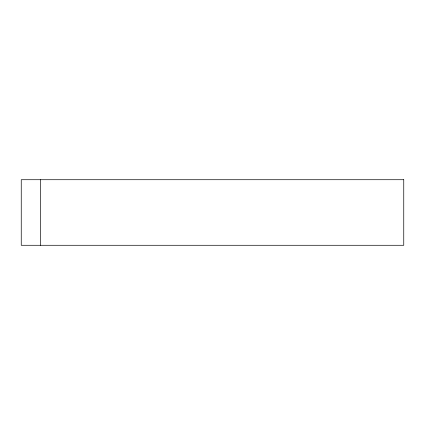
<?xml version="1.0" encoding="UTF-8"?>
<svg xmlns="http://www.w3.org/2000/svg" width="425" height="425" viewBox="0 0 425 425"><rect width="100%" height="100%" fill="white"/><g stroke="black" fill="none" stroke-linecap="round" stroke-linejoin="round"><path stroke-width="0.64" d="M40.375 179.717L40.375 245.283M403.75 179.717L21.25 179.717L21.25 245.283L403.75 245.283L403.75 179.717"/></g></svg>
